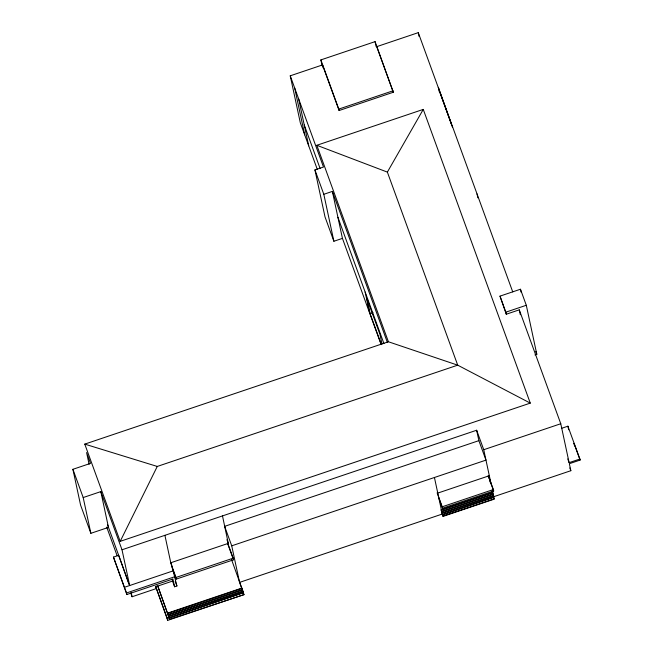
<?xml version="1.0" encoding="UTF-8"?>
<svg xmlns="http://www.w3.org/2000/svg" width="653" height="653" viewBox="0 0 653 653"><rect width="100%" height="100%" fill="white"/><g stroke="black" fill="none" stroke-linecap="round" stroke-linejoin="round"><path stroke-width="0.98" d="M120.201 541.353L157.267 466.446L457.712 365.166L530.277 403.113L120.201 541.353L84.776 444.122L388.413 341.764L457.712 365.166L387.368 172.106L316.827 145.284L388.413 341.764M387.368 172.106L423.258 109.402L530.277 403.113M322.125 65.733L320.876 59.905L375.083 41.637L393.31 92.253L339.103 110.528L322.492 64.941L290.242 75.813L300.315 122.772L317.342 169.519M512.736 291.899L418.271 32.65L376.699 46.665L393.31 92.253M339.103 110.528L338.793 109.084L393 90.808M316.827 145.284L423.258 109.402M333.887 241.259L323.815 194.292L332.369 191.411L342.433 238.378L333.887 241.259L325.006 216.878L314.934 169.911L323.488 167.029L290.242 75.813M372.985 312.697L370.104 313.669L366.798 298.266L379.964 334.393L382.029 344.017M561.629 428.303L567.906 426.189L579.872 459.026L569.114 462.65L560.772 423.74L519.274 309.84L506.279 314.224L499.994 296.136L520.457 289.238L526.302 305.278L536.815 354.285L534.946 354.922M506.279 314.224L505.838 312.175L526.302 305.278M90.865 533.313L83.192 497.545L100.815 491.611L108.48 527.379L90.865 533.313L80.572 505.071L72.907 469.303L90.522 463.369L86.588 452.562L89.102 464.299M107.451 524.555L129.678 585.529L122.013 549.785L476.649 430.237L483.742 449.713L491.056 483.832M171.07 562.657L176.922 585.986L174.588 586.778L172.923 578.999L126.853 594.524L113.451 557.099L118.675 555.336L128.976 584.247M476.649 430.237L478.878 440.644L224.632 526.351L231.733 545.826L239.569 582.386L442.269 514.05L434.433 477.49M483.742 449.713L560.772 423.74M222.493 515.911L228.281 543.369L170.784 562.755L164.907 535.329M231.733 545.826L485.971 460.12L478.878 440.644M124.445 587.292L172.857 570.967M126.853 594.524L126.519 592.973L174.922 576.656M233.186 558.176L233.529 559.792L176.318 579.08L175.967 577.464L233.186 558.176L227.693 543.108M231.513 559.499L243.014 591.52L168.703 616.571L169.209 618.122L169.633 619.289L244.026 594.614L167.69 620.35L155.659 586.451L157.691 585.765L169.715 619.664M242.932 591.136L168.621 616.187L157.757 586.067L172.514 581.088L172.098 579.146M437.779 493.088L488.926 475.849L490.419 482.787M130.69 592.94L132.077 596.752L156.132 588.639M579.872 459.026L580.093 460.079L569.343 463.703L570.844 470.707L493.423 496.811L494.272 499.145L443.126 516.384L442.269 514.05M493.358 489.546L493.668 490.974L442.514 508.214L442.212 506.785L493.358 489.546L488.281 475.596M441.02 509.838L492.166 492.591L493.178 495.676L442.032 512.923L441.101 510.213L492.248 492.966M441.526 511.381L492.672 494.133M441.608 511.756L492.754 494.509M442.538 514.466L493.684 497.227L493.26 496.051L442.114 513.299L443.126 516.384M442.62 514.842L493.684 497.227M443.044 516.009L494.19 498.77L493.766 497.602M167.609 613.102L241.92 588.051M167.682 613.469L241.994 588.418M168.107 614.636L242.418 589.586M168.188 615.02L242.508 589.969M167.69 620.35L167.217 618.154L169.241 617.477M169.127 617.738L243.438 592.687L169.209 618.122M84.776 444.122L157.267 466.446M580.093 460.079L573.979 443.289L574.534 445.909M535.778 351.461L536.815 354.285M440.049 92.979L451.386 124.103M567.751 458.904L569.114 462.65M569.824 467.907L570.844 470.707M499.994 296.136L505.838 312.175M488.248 476.094L489.26 478.878M489.938 480.739L493.668 490.974M320.876 59.905L338.793 109.084M332.369 191.411L387.433 342.547M337.911 217.286L383.94 343.6M304.241 124.943L320.101 168.474M437.126 492.835L442.212 506.785M438.792 497.986L442.514 508.214M381.181 344.09L369.345 311.62L365.149 292.038M342.433 238.378L381.156 344.637M314.934 169.911L323.815 194.292M226.926 539.647L228.281 543.369M227.693 543.778L233.529 559.792M239.912 583.325L244.026 594.614M170.768 563.18L175.967 577.464M172.131 567.588L176.318 579.08M175.224 581.317L176.922 585.986M172.514 581.088L174.588 586.778M155.659 586.451L167.217 618.154M100.815 491.611L122.013 549.785M106.725 527.167L117.148 555.76M113.451 557.099L126.519 592.973M72.907 469.303L83.192 497.545M567.906 426.189L568.673 429.772M520.457 289.238L521.094 292.177M519.274 309.84L520.319 314.738M477.025 193.9L477.874 197.843M452.545 127.433L438.351 87.331L439.347 91.975M418.271 32.65L419.095 36.486M492.542 490.746L493.815 496.672M492.117 490.721L493.423 496.811M375.083 41.637L376.12 46.494M322.492 64.941L323.129 67.904M298.658 98.897L308.722 145.856M294.658 87.926L304.731 134.885M131.253 592.883L132.077 596.752"/></g></svg>
